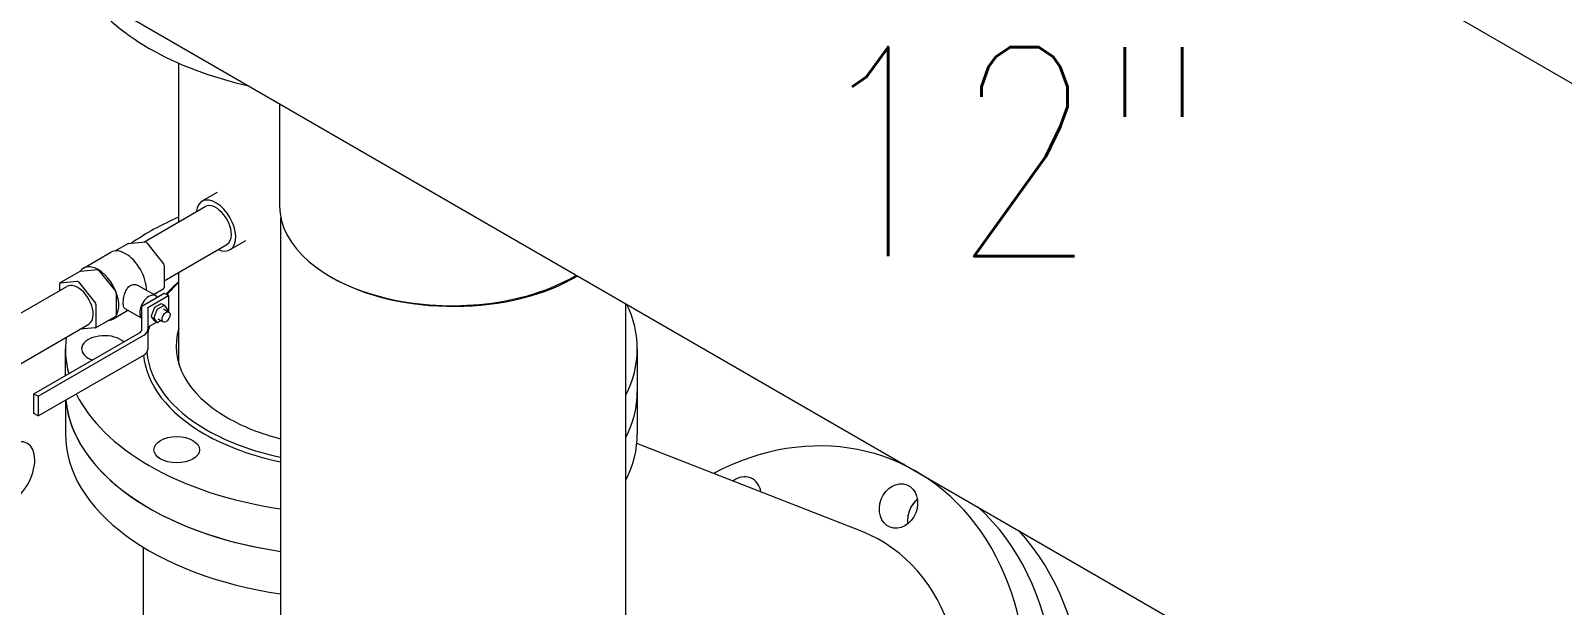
# Model space of a CAD drawing. Header units: millimetres. Extents: x -312439 to 477422, y -331570 to 212570.
# Drawn here: x 342704 to 343619, y 140696 to 141040 of the extents above; entities that cross this region are included whole.
import ezdxf

# ---------------------------------------------------------------- set-up
doc = ezdxf.new("R2010")
doc.units = ezdxf.units.MM
doc.layers.add('ARCONDTEXTO', color=4, linetype='Continuous')
doc.styles.add('ROMANS', font='romans.shx', dxfattribs={"height": 187.5})

msp = doc.modelspace()

# ---------------------------------------------------------------- linework, layer by layer
at = {"color": 5, "linetype": 'Continuous', "lineweight": 0, "extrusion": (4.44089e-16, 0.816497, 0.57735)}
for p, q in [((340744.694, 142671.139), (343978.598, 140804.044)), ((340546.408, 142327.697), (343780.312, 140460.602)), ((342792.671, 140925.502), (342792.671, 141020.141)), ((342852.881, 140996.054), (342852.881, 140934.877)), ((342815.625, 140943.023), (342806.448, 140937.725)), ((342771.7, 140913.395), (342808.296, 140934.523)), ((342853.617, 140442.826), (342853.617, 140927.778)), ((342783.811, 140890.264), (342821.339, 140911.931)), ((342832.535, 140914.127), (342823.188, 140908.73)), ((342792.671, 140840.513), (342792.671, 140895.38)), ((342650.718, 140843.546), (342725.761, 140886.872)), ((343059.742, 140442.826), (343059.742, 140876.623)), ((342664.694, 140821.492), (342738.805, 140864.28)), ((343066.585, 140849.614), (343066.585, 140798.814))]:
    msp.add_line(p, q, dxfattribs=at)
at = {"color": 4, "linetype": 'Continuous', "lineweight": 0, "extrusion": (4.44089e-16, 0.816497, 0.57735)}
for p, q in [((342754.588, 140908.053), (342762.344, 140912.531)), ((342762.473, 140912.571), (342772.673, 140913.482)), ((342773.299, 140913.12), (342783.498, 140900.432)), ((342735.637, 140897.767), (342752.091, 140907.267)), ((342783.811, 140899.626), (342783.811, 140886.026)), ((342721.641, 140889.031), (342733.765, 140896.031)), ((342721.77, 140889.071), (342731.97, 140889.982)), ((342732.596, 140889.62), (342742.795, 140876.932)), ((342733.895, 140896.071), (342744.094, 140896.982)), ((342744.72, 140896.62), (342754.92, 140883.932)), ((342721.457, 140884.387), (342721.457, 140888.626)), ((342755.232, 140883.126), (342755.232, 140869.526)), ((342768.352, 140887.41), (342778.829, 140881.361)), ((342770.538, 140875.17), (342783.886, 140882.876)), ((342774.151, 140874.306), (342786.44, 140881.401)), ((342777.54, 140882.106), (342783.628, 140885.621)), ((342783.886, 140882.876), (342786.44, 140881.401)), ((342786.44, 140881.401), (342786.44, 140871.769)), ((342743.108, 140876.126), (342743.108, 140862.526)), ((342753.178, 140867.385), (342762.243, 140872.619)), ((342760.42, 140873.671), (342770.538, 140867.83)), ((342770.538, 140861.195), (342770.538, 140875.17)), ((342774.151, 140874.306), (342774.151, 140849.395)), ((342776.214, 140869.365), (342778.021, 140874.025)), ((342777.888, 140868.399), (342779.696, 140873.058)), ((342778.374, 140874.463), (342781.989, 140876.551)), ((342780.048, 140873.496), (342783.664, 140875.584)), ((342783.952, 140875.612), (342782.277, 140876.579)), ((342783.571, 140873.425), (342786.746, 140871.592)), ((342784.016, 140875.552), (342785.824, 140872.98)), ((342785.824, 140872.511), (342785.702, 140872.195)), ((342742.795, 140862.081), (342733.569, 140861.257)), ((342742.925, 140862.121), (342755.049, 140869.121)), ((342774.151, 140862.506), (342779.373, 140865.521)), ((342778.021, 140866.324), (342776.214, 140868.896)), ((342779.696, 140865.357), (342777.888, 140867.929)), ((342779.761, 140865.297), (342778.086, 140866.264)), ((342781.964, 140866.431), (342780.048, 140865.325)), ((342780.141, 140867.484), (342783.316, 140865.651)), ((342706.042, 140822.776), (342769.09, 140859.176)), ((342708.597, 140821.301), (342771.645, 140857.701)), ((342708.597, 140809.501), (342771.645, 140845.901)), ((342724.882, 140833.653), (342724.882, 140849.614)), ((342706.042, 140810.976), (342706.042, 140822.776)), ((342706.042, 140822.776), (342708.597, 140821.301)), ((342708.597, 140821.301), (342708.597, 140809.501)), ((342724.882, 140818.903), (342724.882, 140798.814)), ((342708.597, 140809.501), (342706.042, 140810.976)), ((343200.888, 140740.425), (343066.301, 140793.124)), ((343226.324, 140780.447), (343217.857, 140783.762)), ((342771.422, 140731.146), (342771.422, 140630.284))]:
    msp.add_line(p, q, dxfattribs=at)
at = {"color": 4, "linetype": 'Continuous', "lineweight": 0}
for centre, major_axis, ratio, start_param, end_param in [((342895.734, 141098.814), (-170.852, 0), 0.5773503, 0.3676042, 1.2031921), ((342895.734, 140849.614), (-170.852, 0), 0.5773503, 5.3599285, 5.5886446), ((342760.862, 140892.076), (8.77, -15.191), 0.5773503, 2.3561945, 3.1415927), ((342762.786, 140911.764), (-0.442, 0.766), 0.5773503, 6.0213859, 6.2831853), ((342772.986, 140912.675), (-0.442, 0.766), 0.5773503, 4.9741884, 6.0213859), ((342744.407, 140882.576), (8.77, -15.191), 0.5773503, 2.3561945, 3.3966675), ((342760.862, 140892.076), (8.77, -15.191), 0.5773503, 0.7615984, 2.3561945), ((342783.186, 140899.987), (0.442, -0.766), 0.5773503, 0.7853982, 1.8325957), ((342722.083, 140888.264), (-0.442, 0.766), 0.5773503, 6.0213859, 7.0685835), ((342732.283, 140889.175), (-0.442, 0.766), 0.5773503, 4.9741884, 6.0213859), ((342734.207, 140895.264), (-0.442, 0.766), 0.5773503, 6.0213859, 6.2831853), ((342744.407, 140896.175), (-0.442, 0.766), 0.5773503, 4.9741884, 6.0213859), ((342744.407, 140882.576), (8.77, -15.191), 0.5773503, 6.0281105, 8.6393798), ((342895.734, 140851.214), (122.352, 0), 0.5773503, 2.5724111, 2.6919326), ((342732.283, 140875.576), (6.522, -11.296), 0.5773503, 0.7853982, 3.1415927), ((342754.607, 140883.487), (0.442, -0.766), 0.5773503, 0.7853982, 1.8325957), ((342774.863, 140874.492), (3.966, 6.869), 0.5773503, 6.010118, 9.3296148), ((342783.186, 140886.387), (0.442, -0.766), 0.5773503, 0, 0.7853982), ((342742.483, 140876.487), (0.442, -0.766), 0.5773503, 0.7853982, 1.8325957), ((342778.374, 140873.993), (0.288, 0.498), 0.5773503, 0.7853982, 1.8325957), ((342780.048, 140873.027), (-0.288, -0.498), 0.5773503, 3.9269908, 4.9741884), ((342781.989, 140876.081), (0.288, 0.498), 0.5773503, 0, 0.7853982), ((342783.664, 140875.114), (0.288, 0.498), 0.5773503, 6.0213859, 7.0685835), ((342785.472, 140872.542), (0.288, 0.498), 0.5773503, 4.9741884, 6.0213859), ((342732.283, 140875.576), (6.522, -11.296), 0.5773503, 0, 0.7853982), ((342742.483, 140862.887), (0.442, -0.766), 0.5773503, 6.0213859, 7.0685835), ((342754.607, 140869.887), (0.442, -0.766), 0.5773503, 0, 0.7853982), ((342895.734, 140851.214), (122.352, 0), 0.5773503, 2.973076, 3.029366), ((342776.566, 140869.334), (0.288, 0.498), 0.5773503, 1.8325957, 2.8797933), ((342778.24, 140868.367), (-0.288, -0.498), 0.5773503, 4.9741884, 6.0213859), ((342778.374, 140866.762), (-0.288, -0.498), 0.5773503, 6.0213859, 6.2831853), ((342780.048, 140865.795), (-0.288, -0.498), 0.5773503, 6.0213859, 7.0685835), ((342895.734, 140849.614), (-170.852, 0), 0.5773503, 6.21352, 6.4341927), ((342748.152, 140849.614), (-13.595, 0), 0.5773503, 3.697362, 7.0685835), ((342765.593, 140861.195), (4.945, 0), 0.5773503, 5.4977871, 6.2831853), ((342765.593, 140861.195), (8.558, 0), 0.5773503, 5.4977871, 6.2831853), ((342748.152, 140849.614), (-13.595, 0), 0.5773503, 0.7853982, 1.015027), ((342895.734, 140849.614), (-124.312, 0), 0.5773503, 0.0521866, 0.7853982), ((342765.593, 140849.395), (8.558, 0), 0.5773503, 5.4977871, 6.2831853), ((342895.734, 140851.214), (122.352, 0), 0.5773503, 3.1932321, 3.9269908), ((342895.734, 140824.214), (170.852, 0), 0.5773503, 3.1940865, 4.4633123), ((342895.734, 140824.214), (170.852, 0), 0.5773503, 3.1940865, 3.9269908), ((342895.734, 140849.614), (-170.852, 0), 0.5773503, 0.2768013, 0.7853982), ((342895.734, 140798.814), (170.852, 0), 0.5773503, 3.1415927, 4.4633123), ((342895.734, 140849.614), (-124.312, 0), 0.5773503, 0.7853982, 1.2251569), ((342895.734, 140851.214), (122.352, 0), 0.5773503, 3.9269908, 4.3609762), ((343155.564, 140624.671), (62.293, 159.091), 0.8133896, 3.3914948, 7.0391668), ((342691.432, 140774.566), (-10.717, -18.562), 0.5773503, 0.7853982, 3.9269908), ((342895.734, 140849.614), (-170.852, 0), 0.5773503, 0.7853982, 1.3217197), ((343129.205, 140759.931), (4.957, 12.659), 0.8133896, 5.3391254, 7.2272453), ((342895.734, 140824.214), (170.852, 0), 0.5773503, 3.9269908, 4.4633123), ((343172.415, 140618.073), (-62.293, -159.091), 0.8133896, 0.1305903, 2.8430189), ((343172.415, 140618.073), (62.293, 159.091), 0.8133896, 3.2721829, 5.9846116), ((343239.493, 140749.109), (-4.957, -12.659), 0.8133896, 4.0999845, 5.3247935), ((343239.493, 140749.109), (4.957, 12.659), 0.8133896, 1.448158, 2.1832008), ((343239.493, 140749.109), (4.957, 12.659), 0.8133896, 0.9583918, 1.448158), ((343155.564, 140624.671), (45.325, 115.754), 0.8133896, 3.1415927, 6.2831853), ((343189.265, 140611.475), (-62.293, -159.091), 0.8133896, 0.0043136, 2.7678291)]:
    msp.add_ellipse(centre, major_axis=major_axis, ratio=ratio, start_param=start_param, end_param=end_param, dxfattribs=at)
at = {"color": 5, "linetype": 'Continuous', "lineweight": 0}
for centre, major_axis, start_param, end_param in [((342814.818, 140923.227), (-8.37, 14.497), 2.4641613, 6.9606167), ((342814.818, 140923.227), (6.522, -11.296), 0.7853982, 3.1415927), ((342955.943, 140934.877), (103.062, 0), 3.1415927, 5.4977871), ((342814.818, 140923.227), (6.522, -11.296), 0, 0.7853982), ((342895.734, 140849.614), (-124.312, 0), 5.6898207, 5.8114124), ((342956.679, 140934.452), (-103.062, 0), 0.7803476, 0.7853982), ((342956.679, 140934.452), (-103.062, 0), 0.7853982, 2.3760943), ((342955.943, 140934.877), (103.062, 0), 5.4977871, 5.517687), ((342895.734, 140849.614), (-170.852, 0), 2.8575929, 3.4162726), ((342895.734, 140851.214), (104.716, 0), 2.9636533, 3.9269908), ((342895.734, 140824.214), (170.852, 0), 5.9991856, 6.2831853), ((342895.734, 140851.214), (104.716, 0), 3.9269908, 4.2984713), ((342895.734, 140798.814), (170.852, 0), 5.9991856, 6.2831853)]:
    msp.add_ellipse(centre, major_axis=major_axis, ratio=0.5773503, start_param=start_param, end_param=end_param, dxfattribs=at)
at = {"color": 4, "linetype": 'Continuous', "lineweight": 0}
for centre, major_axis, ratio in [((342785.031, 140868.622), (-1.715, -2.971), 0.5773503), ((342791.377, 140789.364), (-13.595, 0), 0.5773503), ((343222.643, 140755.707), (4.957, 12.659), 0.8133896)]:
    msp.add_ellipse(centre, major_axis=major_axis, ratio=ratio, dxfattribs=at)
for points, knots in [([(342760.42, 140873.671), (342760.257, 140873.765), (342760.111, 140873.904), (342759.86, 140874.276), (342759.755, 140874.511), (342759.589, 140875.071), (342759.528, 140875.396), (342759.448, 140876.118), (342759.429, 140876.514), (342759.429, 140877.339), (342759.448, 140877.794), (342759.528, 140878.756), (342759.589, 140879.264), (342759.755, 140880.297), (342759.86, 140880.823), (342760.111, 140881.853), (342760.257, 140882.357), (342760.584, 140883.305), (342760.775, 140883.784), (342761.216, 140884.703), (342761.467, 140885.144), (342762.024, 140885.95), (342762.331, 140886.316), (342762.988, 140886.945), (342763.339, 140887.209), (342763.697, 140887.415)], [24.797623, 24.797623, 24.797623, 24.797623, 26.0362137, 26.0362137, 27.2748044, 27.2748044, 28.5133951, 28.5133951, 29.7519858, 29.7519858, 30.9905765, 30.9905765, 32.2291672, 32.2291672, 33.4677579, 33.4677579, 34.7063486, 34.7063486, 35.9470901, 35.9470901, 37.1878315, 37.1878315, 38.428573, 38.428573, 39.6693144, 39.6693144, 39.6693144, 39.6693144]), ([(342763.697, 140887.415), (342764.055, 140887.622), (342764.441, 140887.784), (342765.242, 140887.997), (342765.656, 140888.048), (342766.477, 140888.037), (342766.885, 140887.976), (342767.658, 140887.757), (342768.023, 140887.6), (342768.352, 140887.41)], [0, 0, 0, 0, 1.2407414, 1.2407414, 2.4814829, 2.4814829, 3.7222243, 3.7222243, 4.9629658, 4.9629658, 4.9629658, 4.9629658])]:
    msp.add_open_spline(points, degree=3, knots=knots, dxfattribs=at)

# ---------------------------------------------------------------- texts
at = {"layer": 'ARCONDTEXTO', "linetype": 'Continuous', "lineweight": -3, "style": 'ROMANS', "width": 0.8}
msp.add_text('12"', height=125, dxfattribs=at).set_placement((343169.32, 140904.861))

doc.saveas('drawing.dxf')
